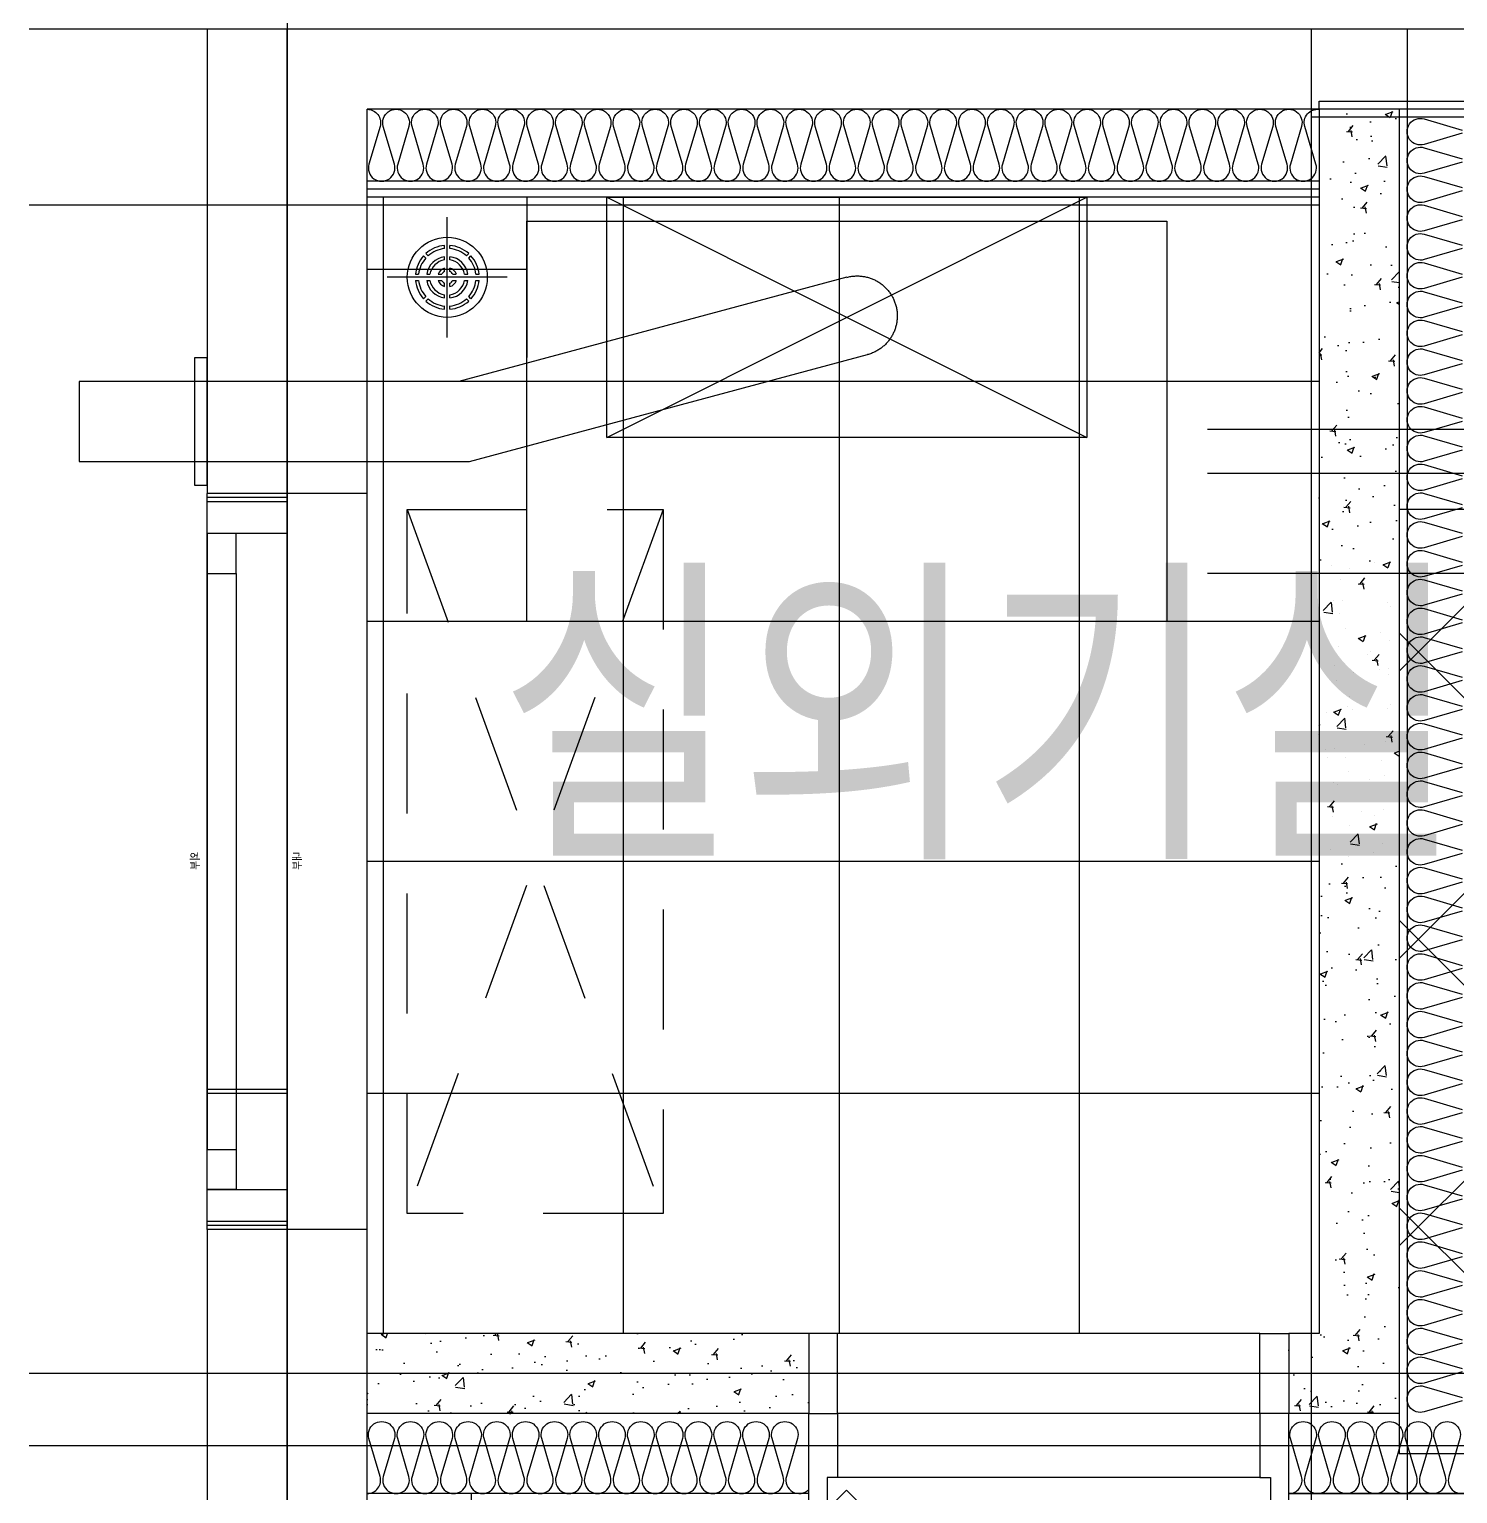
# Model space of a CAD drawing. Header units: millimetres. Extents: x 840000 to 1054178, y 0 to 59400.
# Drawn here: x 858800 to 860585, y 21741 to 23571 of the extents above; entities that cross this region are included whole.
import ezdxf
from ezdxf.enums import TextEntityAlignment as Align
from ezdxf.xclip import XClip

# ---------------------------------------------------------------- set-up
doc = ezdxf.new("R2010")
doc.units = ezdxf.units.MM
doc.header["$LTSCALE"] = 100
doc.header["$XCLIPFRAME"] = 0
for name, pattern in [('X - 단위세대 확장형$0$CEN', [62, 60, -1, 0, -1]), ('X - 단위세대 확장형$0$HID', [1.5, 1, -0.5]), ('X - 단위세대 확장형$0$X-55$0$HD', [2.5, 1.5, -1]), ('X - 단위세대 확장형$0$X-55$0$HID', [2.3, 1.5, -0.8]), ('X - 평면도$0$CEN', [62, 60, -1, 0, -1])]:
    doc.linetypes.add(name, pattern=pattern)
doc.layers.get('DEFPOINTS').update_dxf_attribs({"color": 145})
for name, color, linetype in [('AA-XXXX-TEXT', 3, 'Continuous'), ('SYM', 7, 'Continuous'), ('X - 단위세대 확장형$0$A-CEN', 1, 'X - 단위세대 확장형$0$CEN'), ('X - 단위세대 확장형$0$A-CON', 2, 'Continuous'), ('X - 단위세대 확장형$0$A-FIN', 8, 'Continuous'), ('X - 단위세대 확장형$0$A-GIP', 6, 'Continuous'), ('X - 단위세대 확장형$0$A-INS', 9, 'Continuous'), ('X - 단위세대 확장형$0$A-TILE', 253, 'Continuous'), ('X - 단위세대 확장형$0$A-WIN', 4, 'Continuous'), ('X - 단위세대 확장형$0$AA-SSXM-STRS', 4, 'Continuous'), ('X - 단위세대 확장형$0$AA-WAXM-CONC', 2, 'Continuous'), ('X - 단위세대 확장형$0$AA-WAXM-DRYW', 7, 'Continuous'), ('X - 단위세대 확장형$0$AA-XXXX-CNTL', 1, 'X - 단위세대 확장형$0$CEN'), ('X - 단위세대 확장형$0$AA-XXXX-PATT', 8, 'Continuous'), ('X - 단위세대 확장형$0$S-ELE', 4, 'Continuous'), ('X - 단위세대 확장형$0$S-HAT', 19, 'Continuous'), ('X - 단위세대 확장형$0$X-55$0$AA-DWXM-WIND', 4, 'Continuous'), ('X - 단위세대 확장형$0$X-84$0$AA-DWXM-STHC', 9, 'Continuous'), ('X - 단위세대 확장형$0$보일러', 6, 'X - 단위세대 확장형$0$HID'), ('X - 단위세대 확장형$0$실외기', 9, 'X - 단위세대 확장형$0$HID'), ('X - 평면도$0$AA-XXXX-CNTL', 1, 'X - 평면도$0$CEN')]:
    doc.layers.add(name, color=color, linetype=linetype)
doc.layers.add('X - 단위세대 확장형$0$A-door', color=4, linetype='Continuous', lineweight=25)
doc.layers.add('X - 단위세대 확장형$0$A-MC', color=171, linetype='Continuous', plot=False)
doc.layers.add('X - 단위세대 확장형$0$AA-EL-PCN8', color=8, linetype='Continuous', plot=False)
doc.styles.add('HAUD01', font='Dotum.ttf')
doc.styles.add('X - 단위세대 확장형$0$X-55$0$맑은 고딕', font='malgun.ttf')
pattern_1 = [(50, (-40004.31, -42047.375), (91.09233, -7.96954), [9.525, -104.775]), (355, (-40004.31, -42047.37), (-17.62141, 95.52832), [7.62, -83.82]), (100.451, (-39996.72, -42048.04), (73.47125, 87.55834), [8.095, -89.045]), (46.1842, (-40004.31, -42021.97), (135.53952, -21.02116), [14.2875, -157.1625]), (96.6356, (-39993.02, -42023.73), (118.70212, 123.71278), [12.1425, -133.5675]), (351.184, (-40004.31, -42021.97), (118.7023, 123.71256), [11.43, -125.73]), (21, (-39991.61, -42028.325), (75.80744, -51.13276), [9.525, -104.775]), (326, (-39991.61, -42028.32), (30.90101, 92.09398), [7.62, -83.82]), (71.4514, (-39985.3, -42032.59), (106.70825, 40.96143), [8.095, -89.045]), (37.5, (-40004.314, -42047.375), (1.544302, 42.27752), [0, -82.804, 0, -85.09, 0, -84.1375]), (7.5, (-40004.314, -42047.375), (33.40983, 50.090287), [0, -48.514, 0, -80.899, 0, -32.0675]), (327.5, (-40032.635, -42047.375), (67.795298, -2.864372), [0, -31.75, 0, -99.06, 0, -131.445]), (317.5, (-40045.335, -42047.375), (74.06459, 12.713246), [0, -41.275, 0, -65.786, 0, -93.345])]

# ---------------------------------------------------------------- blocks, each defined once
blk = doc.blocks.new('X - 단위세대 확장형$0$20220222-결로')
at = {"layer": 'X - 단위세대 확장형$0$A-CON'}
for p, q in [((-30820, 20), (-30820, 30)), ((-30820, 30), (-30370, 30))]:
    blk.add_line(p, q, dxfattribs=at)
at = {"layer": 'X - 단위세대 확장형$0$A-CON', "color": 8}
blk.add_line((-30370, 20), (-30820, 20), dxfattribs=at)
blk = doc.blocks.new('X - 단위세대 확장형$0$X-55$0$실외기실 점검문')
at = {"layer": 'X - 단위세대 확장형$0$A-door', "color": 8}
for p, q in [((-119.7, 577), (-119.7, 23)), ((-79.7, 565), (-79.7, 36)), ((0.3, 564), (0.3, 35))]:
    blk.add_line(p, q, dxfattribs=at)
at = {"layer": 'X - 단위세대 확장형$0$A-door'}
for points in [[(0.3, 600), (0.3, 564), (-79.7, 564), (-79.7, 577), (-119.7, 577), (-119.7, 600)], [(-95.6, 47), (-119.7, 23), (-511.4, 414.7), (-487.4, 438.8)], [(0.3, 0), (0.3, 36), (-79.7, 36), (-79.7, 23), (-119.7, 23), (-119.7, 0)]]:
    blk.add_lwpolyline(points, close=True, dxfattribs=at)
at = {"layer": 'X - 단위세대 확장형$0$A-door', "color": 1}
blk.add_arc((-119.7, 23), 554, 90, 135, dxfattribs=at)
blk = doc.blocks.new('X - 단위세대 확장형$0$X-55$0$보일러(양평)_3')
at = {"layer": 'X - 단위세대 확장형$0$보일러', "linetype": 'X - 단위세대 확장형$0$X-55$0$HID', "ltscale": 50}
for p, q in [((0, 430), (-600, 130)), ((0, 130), (-600, 430))]:
    blk.add_line(p, q, dxfattribs=at)
for points in [[(0, 130), (0, 430), (-600, 430), (-600, 130)], [(500, 230), (500, 70), (515, 70), (515, 230)]]:
    blk.add_lwpolyline(points, close=True, dxfattribs=at)
at = {"layer": 'X - 단위세대 확장형$0$보일러', "color": 252, "ltscale": 50}
blk.add_lwpolyline([(100, -100), (100, 400), (-700, 400), (-700, -100)], close=True, dxfattribs=at)
at = {"layer": 'X - 단위세대 확장형$0$보일러', "linetype": 'X - 단위세대 확장형$0$X-55$0$HID', "ltscale": 50}
blk.add_lwpolyline([(-300, 330), (185.2, 200), (660, 200), (660, 100), (172, 100), (-325.9, 233.4)], dxfattribs=at)
blk.add_arc((-312.9, 281.7), 50, 75, 255, dxfattribs=at)
blk = doc.blocks.new('*U474')
at = {"layer": 'DEFPOINTS'}
for p, q in [((-460, -64), (-460, 36)), ((-455, -64), (-455, 36)), ((455, -64), (455, 36)), ((460, -64), (460, 36))]:
    blk.add_line(p, q, dxfattribs=at)
at = {"layer": 'X - 단위세대 확장형$0$X-55$0$AA-DWXM-WIND'}
for p, q in [((-360, 36), (360, 36)), ((-360, 0), (360, 0))]:
    blk.add_line(p, q, dxfattribs=at)
at = {"layer": 'X - 단위세대 확장형$0$X-55$0$AA-DWXM-WIND', "color": 8}
blk.add_line((410, -64), (-410, -64), dxfattribs=at)
at = {"layer": 'X - 단위세대 확장형$0$X-55$0$AA-DWXM-WIND'}
for points in [[(-410, 36), (-450, 36), (-450, -64), (-410, -64)], [(-410, 36), (-360, 36), (-360, 0), (-410, 0)], [(410, 36), (360, 36), (360, 0), (410, 0)], [(450, 36), (410, 36), (410, -64), (450, -64)]]:
    blk.add_lwpolyline(points, close=True, dxfattribs=at)
at = {"layer": 'DEFPOINTS', "style": 'X - 단위세대 확장형$0$X-55$0$맑은 고딕', "width": 0.9}
for s, p in [('외부', (-0.7, 51.4)), ('내부', (-0.7, -76.3))]:
    blk.add_text(s, height=10, dxfattribs=at).set_placement(p, align=Align.MIDDLE_CENTER)
blk = doc.blocks.new('X - 단위세대 확장형$0$A$C215C54E9')
at = {"layer": 'X - 단위세대 확장형$0$실외기', "linetype": 'X - 단위세대 확장형$0$X-55$0$HD'}
for p, q in [((440, -160), (-440, 160)), ((440, 160), (-440, -160))]:
    blk.add_line(p, q, dxfattribs=at)
blk.add_lwpolyline([(440, -160), (-440, -160), (-440, 160), (440, 160)], close=True, dxfattribs=at)
blk = doc.blocks.new('X - 단위세대 확장형$0$A$Ce5ea5ee9')
at = {"layer": 'X - 단위세대 확장형$0$AA-XXXX-PATT'}
h = blk.add_hatch(dxfattribs=at)
h.set_pattern_fill('AR-CONC', color=256, scale=0.5, style=0)
h.set_pattern_definition(pattern_1)
h.paths.add_polyline_path([(-242.3, -2684.3), (-342.3, -2684.3), (-342.3, -4214.3), (-380.3, -4214.3), (-380.3, -4314.3), (-242.3, -4314.3)])
h = blk.add_hatch(dxfattribs=at)
h.set_pattern_fill('AR-CONC', color=256, scale=0.5, style=0)
h.set_pattern_definition(pattern_1)
h.paths.add_polyline_path([(-980.3, -4214.3), (-1532.3, -4214.3), (-1532.3, -4314.3), (-980.3, -4314.3)])
at = {"layer": 'DEFPOINTS'}
for p, q in [((-1632.3, -3909.3), (-1732.3, -3909.3)), ((-1632.3, -3914.3), (-1732.3, -3914.3))]:
    blk.add_line(p, q, dxfattribs=at)
at = {"layer": 'X - 단위세대 확장형$0$A-CEN'}
blk.add_line((927.6, -3139.3), (-481.9, -3139.3), dxfattribs=at)
at = {"layer": 'X - 단위세대 확장형$0$A-door', "color": 8}
blk.add_line((-416.3, -4214.3), (-945.3, -4214.3), dxfattribs=at)
at = {"layer": 'X - 단위세대 확장형$0$A-FIN'}
blk.add_line((-380.3, -4414.3), (2287.7, -4414.3), dxfattribs=at)
at = {"layer": 'X - 단위세대 확장형$0$A-GIP'}
for p, q in [((-342.3, -2784.3), (-1532.3, -2784.3)), ((-342.3, -2794.3), (-1532.3, -2794.3))]:
    blk.add_line(p, q, dxfattribs=at)
at = {"layer": 'X - 단위세대 확장형$0$A-INS'}
for p, q in [((-342.3, -2774.3), (-1532.3, -2774.3)), ((-980.3, -4414.3), (-1532.3, -4414.3)), ((-1402.3, -4414.3), (-1402.3, -4584.3)), ((-380.3, -4414.3), (-142.3, -4414.3))]:
    blk.add_line(p, q, dxfattribs=at)
blk.add_lwpolyline([(-1532.3, -2684.3, -0.500912), (-1516.4, -2705.6), (-1530.3, -2752.9, 1.337394), (-1498.4, -2752.9), (-1512.3, -2705.6, -1.337394), (-1480.4, -2705.6), (-1494.3, -2752.9, 1.337394), (-1462.4, -2752.9), (-1476.3, -2705.6, -1.337394), (-1444.4, -2705.6), (-1458.3, -2752.9, 1.337394), (-1426.4, -2752.9), (-1440.3, -2705.6, -1.337394), (-1408.4, -2705.6), (-1422.3, -2752.9, 1.337394), (-1390.4, -2752.9), (-1404.3, -2705.6, -1.337394), (-1372.4, -2705.6), (-1386.3, -2752.9, 1.337394), (-1354.4, -2752.9), (-1368.3, -2705.6, -1.337394), (-1336.4, -2705.6), (-1350.3, -2752.9, 1.337394), (-1318.4, -2752.9), (-1332.3, -2705.6, -1.337394), (-1300.4, -2705.6), (-1314.3, -2752.9, 1.337394), (-1282.4, -2752.9), (-1296.3, -2705.6, -1.337394), (-1264.4, -2705.6), (-1278.3, -2752.9, 1.337394), (-1246.4, -2752.9), (-1260.3, -2705.6, -1.337394), (-1228.4, -2705.6), (-1242.3, -2752.9, 1.337394), (-1210.4, -2752.9), (-1224.3, -2705.6, -1.337394), (-1192.4, -2705.6), (-1206.3, -2752.9, 1.337394), (-1174.4, -2752.9), (-1188.3, -2705.6, -1.337394), (-1156.4, -2705.6), (-1170.3, -2752.9, 1.337394), (-1138.4, -2752.9), (-1152.3, -2705.6, -1.337394), (-1120.4, -2705.6), (-1134.3, -2752.9, 1.337394), (-1102.4, -2752.9), (-1116.3, -2705.6, -1.337394), (-1084.4, -2705.6), (-1098.3, -2752.9, 1.337394), (-1066.4, -2752.9), (-1080.3, -2705.6, -1.337394), (-1048.4, -2705.6), (-1062.3, -2752.9, 1.337394), (-1030.4, -2752.9), (-1044.3, -2705.6, -1.337394), (-1012.4, -2705.6), (-1026.3, -2752.9, 1.337394), (-994.4, -2752.9), (-1008.3, -2705.6, -1.337394), (-976.4, -2705.6), (-990.3, -2752.9, 1.337394), (-958.4, -2752.9), (-972.3, -2705.6, -1.337394), (-940.4, -2705.6), (-954.3, -2752.9, 1.337395), (-922.4, -2752.9), (-936.3, -2705.6, -1.337394), (-904.4, -2705.6), (-918.3, -2752.9, 1.337394), (-886.4, -2752.9), (-900.3, -2705.6, -1.337394), (-868.4, -2705.6), (-882.3, -2752.9, 1.337394), (-850.4, -2752.9), (-864.3, -2705.6, -1.337395), (-832.4, -2705.6), (-846.3, -2752.9, 1.337394), (-814.4, -2752.9), (-828.3, -2705.6, -1.337394), (-796.4, -2705.6), (-810.3, -2752.9, 1.337394), (-778.4, -2752.9), (-792.3, -2705.6, -1.337394), (-760.4, -2705.6), (-774.3, -2752.9, 1.337395), (-742.4, -2752.9), (-756.3, -2705.6, -1.337394), (-724.4, -2705.6), (-738.3, -2752.9, 1.337394), (-706.4, -2752.9), (-720.3, -2705.6, -1.337394), (-688.4, -2705.6), (-702.3, -2752.9, 1.337394), (-670.4, -2752.9), (-684.3, -2705.6, -1.337395), (-652.4, -2705.6), (-666.3, -2752.9, 1.337395), (-634.4, -2752.9), (-648.3, -2705.6, -1.337395), (-616.4, -2705.6), (-630.3, -2752.9, 1.337395), (-598.4, -2752.9), (-612.3, -2705.6, -1.337395), (-580.4, -2705.6), (-594.3, -2752.9, 1.337395), (-562.4, -2752.9), (-576.3, -2705.6, -1.337395), (-544.4, -2705.6), (-558.3, -2752.9, 1.337395), (-526.4, -2752.9), (-540.3, -2705.6, -1.337395), (-508.4, -2705.6), (-522.3, -2752.9, 1.337395), (-490.4, -2752.9), (-504.3, -2705.6, -1.337395), (-472.4, -2705.6), (-486.3, -2752.9, 1.337395), (-454.4, -2752.9), (-468.3, -2705.6, -1.337395), (-436.4, -2705.6), (-450.3, -2752.9, 1.337395), (-418.4, -2752.9), (-432.3, -2705.6, -1.337395), (-400.4, -2705.6), (-414.3, -2752.9, 1.337395), (-382.4, -2752.9), (-396.3, -2705.6, -1.337395), (-364.4, -2705.6), (-378.3, -2752.9, 1.337395), (-346.4, -2752.9), (-360.3, -2705.6, -0.539156), (-342.3, -2684.4, -0.539156)], format="xyb", dxfattribs=at)
blk.add_lwpolyline([(-142.3, -2684.4), (-142.3, -4414.3), (-380.3, -4414.3)], dxfattribs=at)
at = {"layer": 'X - 단위세대 확장형$0$A-INS', "elevation": 0}
for points in [[(-163.7, -4298.3), (-211, -4312.2, -1.337394), (-211, -4280.3), (-163.7, -4294.2, 1.337394)], [(-163.7, -4262.3), (-211, -4276.2, -1.337394), (-211, -4244.3), (-163.7, -4258.2, 1.337394)], [(-163.7, -4226.3), (-211, -4240.2, -1.337394), (-211, -4208.3), (-163.7, -4222.2, 1.337394)], [(-163.7, -4190.3), (-211, -4204.2, -1.337394), (-211, -4172.3), (-163.7, -4186.2, 1.337394)], [(-163.7, -4154.3), (-211, -4168.2, -1.337394), (-211, -4136.3), (-163.7, -4150.2, 1.337394)], [(-163.7, -4118.3), (-211, -4132.2, -1.337394), (-211, -4100.3), (-163.7, -4114.2, 1.337394)], [(-163.7, -4082.3), (-211, -4096.2, -1.337394), (-211, -4064.3), (-163.7, -4078.2, 1.337394)], [(-163.7, -4046.3), (-211, -4060.2, -1.337394), (-211, -4028.3), (-163.7, -4042.2, 1.337394)], [(-163.7, -4010.3), (-211, -4024.2, -1.337394), (-211, -3992.3), (-163.7, -4006.2, 1.337394)], [(-163.7, -3974.3), (-211, -3988.2, -1.337394), (-211, -3956.3), (-163.7, -3970.2, 1.337394)], [(-163.7, -3938.3), (-211, -3952.2, -1.337394), (-211, -3920.3), (-163.7, -3934.2, 1.337394)], [(-163.7, -3902.3), (-211, -3916.2, -1.337394), (-211, -3884.3), (-163.7, -3898.2, 1.337394)], [(-163.7, -3866.3), (-211, -3880.2, -1.337394), (-211, -3848.3), (-163.7, -3862.2, 1.337394)], [(-163.7, -3830.3), (-211, -3844.2, -1.337394), (-211, -3812.3), (-163.7, -3826.2, 1.337394)], [(-163.7, -3794.3), (-211, -3808.2, -1.337394), (-211, -3776.3), (-163.7, -3790.2, 1.337394)], [(-163.7, -3758.3), (-211, -3772.2, -1.337394), (-211, -3740.3), (-163.7, -3754.2, 1.337394)], [(-163.7, -3722.3), (-211, -3736.2, -1.337394), (-211, -3704.3), (-163.7, -3718.2, 1.337394)], [(-163.7, -3686.3), (-211, -3700.2, -1.337394), (-211, -3668.3), (-163.7, -3682.2, 1.337394)], [(-163.7, -3650.3), (-211, -3664.2, -1.337394), (-211, -3632.3), (-163.7, -3646.2, 1.337394)], [(-163.7, -3614.3), (-211, -3628.2, -1.337394), (-211, -3596.3), (-163.7, -3610.2, 1.337394)], [(-163.7, -3578.3), (-211, -3592.2, -1.337394), (-211, -3560.3), (-163.7, -3574.2, 1.337394)], [(-163.7, -3542.3), (-211, -3556.2, -1.337394), (-211, -3524.3), (-163.7, -3538.2, 1.337394)], [(-163.7, -3506.3), (-211, -3520.2, -1.337394), (-211, -3488.3), (-163.7, -3502.2, 1.337394)], [(-163.7, -3470.3), (-211, -3484.2, -1.337394), (-211, -3452.3), (-163.7, -3466.2, 1.337394)], [(-163.7, -3434.3), (-211, -3448.2, -1.337394), (-211, -3416.3), (-163.7, -3430.2, 1.337394)], [(-163.7, -3398.3), (-211, -3412.2, -1.337394), (-211, -3380.3), (-163.7, -3394.2, 1.337394)], [(-163.7, -3362.3), (-211, -3376.2, -1.337394), (-211, -3344.3), (-163.7, -3358.2, 1.337394)], [(-163.7, -3326.3), (-211, -3340.2, -1.337394), (-211, -3308.3), (-163.7, -3322.2, 1.337394)], [(-163.7, -3290.3), (-211, -3304.2, -1.337394), (-211, -3272.3), (-163.7, -3286.2, 1.337394)], [(-163.7, -3254.3), (-211, -3268.2, -1.337394), (-211, -3236.3), (-163.7, -3250.2, 1.337394)], [(-163.7, -3218.3), (-211, -3232.2, -1.337394), (-211, -3200.3), (-163.7, -3214.2, 1.337394)], [(-163.7, -3182.3), (-211, -3196.2, -1.337394), (-211, -3164.3), (-163.7, -3178.2, 1.337394)], [(-163.7, -3146.3), (-211, -3160.2, -1.337394), (-211, -3128.3), (-163.7, -3142.2, 1.337394)], [(-163.7, -3110.3), (-211, -3124.2, -1.337394), (-211, -3092.3), (-163.7, -3106.2, 1.337394)], [(-163.7, -3074.3), (-211, -3088.2, -1.337394), (-211, -3056.3), (-163.7, -3070.2, 1.337394)], [(-163.7, -3038.3), (-211, -3052.2, -1.337394), (-211, -3020.3), (-163.7, -3034.2, 1.337394)], [(-163.7, -3002.3), (-211, -3016.2, -1.337394), (-211, -2984.3), (-163.7, -2998.2, 1.337394)], [(-163.7, -2966.3), (-211, -2980.2, -1.337394), (-211, -2948.3), (-163.7, -2962.2, 1.337394)], [(-163.7, -2930.3), (-211, -2944.2, -1.337394), (-211, -2912.3), (-163.7, -2926.2, 1.337394)], [(-163.7, -2894.3), (-211, -2908.2, -1.337394), (-211, -2876.3), (-163.7, -2890.2, 1.337394)], [(-163.7, -2858.3), (-211, -2872.2, -1.337394), (-211, -2840.3), (-163.7, -2854.2, 1.337394)], [(-163.7, -2822.3), (-211, -2836.2, -1.337394), (-211, -2804.3), (-163.7, -2818.2, 1.337394)], [(-163.7, -2786.3), (-211, -2800.2, -1.337394), (-211, -2768.3), (-163.7, -2782.2, 1.337394)], [(-163.7, -2750.3), (-211, -2764.2, -1.337394), (-211, -2732.3), (-163.7, -2746.2, 1.337394)], [(-163.7, -2714.3), (-211, -2728.2, -1.337394), (-211, -2696.3), (-163.7, -2710.2, 0.718727)], [(-1532.3, -4414.3, 0.500912), (-1516.4, -4392.9), (-1530.3, -4345.6, -1.337394), (-1498.4, -4345.6), (-1512.3, -4392.9, 1.337394), (-1480.4, -4392.9), (-1494.3, -4345.6, -1.337394), (-1462.4, -4345.6), (-1476.3, -4392.9, 1.337394), (-1444.4, -4392.9), (-1458.3, -4345.6, -1.337394), (-1426.4, -4345.6), (-1440.3, -4392.9, 1.337394), (-1408.4, -4392.9), (-1422.3, -4345.6, -1.337394), (-1390.4, -4345.6), (-1404.3, -4392.9, 1.337394), (-1372.4, -4392.9), (-1386.3, -4345.6, -1.337394), (-1354.4, -4345.6), (-1368.3, -4392.9, 1.337394), (-1336.4, -4392.9), (-1350.3, -4345.6, -1.337394), (-1318.4, -4345.6), (-1332.3, -4392.9, 1.337394), (-1300.4, -4392.9), (-1314.3, -4345.6, -1.337394), (-1282.4, -4345.6), (-1296.3, -4392.9, 1.337394), (-1264.4, -4392.9), (-1278.3, -4345.6, -1.337394), (-1246.4, -4345.6), (-1260.3, -4392.9, 1.337394), (-1228.4, -4392.9), (-1242.3, -4345.6, -1.337394), (-1210.4, -4345.6), (-1224.3, -4392.9, 1.337394), (-1192.4, -4392.9), (-1206.3, -4345.6, -1.337394), (-1174.4, -4345.6), (-1188.3, -4392.9, 1.337394), (-1156.4, -4392.9), (-1170.3, -4345.6, -1.337394), (-1138.4, -4345.6), (-1152.3, -4392.9, 1.337394), (-1120.4, -4392.9), (-1134.3, -4345.6, -1.337394), (-1102.4, -4345.6), (-1116.3, -4392.9, 1.337394), (-1084.4, -4392.9), (-1098.3, -4345.6, -1.337394), (-1066.4, -4345.6), (-1080.3, -4392.9, 1.337394), (-1048.4, -4392.9), (-1062.3, -4345.6, -1.337394), (-1030.4, -4345.6), (-1044.3, -4392.9, 1.337394), (-1012.4, -4392.9), (-1026.3, -4345.6, -1.337394), (-994.4, -4345.6), (-1008.3, -4392.9, 0.785097), (-980.3, -4409.2, 0.785097)], [(-380.3, -4414.3, 0.500912), (-364.4, -4392.9), (-378.3, -4345.6, -1.337394), (-346.4, -4345.6), (-360.3, -4392.9, 1.337394), (-328.4, -4392.9), (-342.3, -4345.6, -1.337394), (-310.4, -4345.6), (-324.3, -4392.9, 1.337394), (-292.4, -4392.9), (-306.3, -4345.6, -1.337394), (-274.4, -4345.6), (-288.3, -4392.9, 1.337394), (-256.4, -4392.9), (-270.3, -4345.6, -1.337394), (-238.4, -4345.6), (-252.3, -4392.9, 1.337394), (-220.4, -4392.9), (-234.3, -4345.6, -1.337394), (-202.4, -4345.6), (-216.3, -4392.9, 1.337394), (-184.4, -4392.9), (-198.3, -4345.6, -1.337394), (-166.4, -4345.6), (-180.3, -4392.9, 1.337394), (-148.4, -4392.9)]]:
    blk.add_lwpolyline(points, format="xyb", dxfattribs=at)
at = {"layer": 'X - 단위세대 확장형$0$A-MC'}
for p, q in [((-352.3, -2584.3), (-352.3, -11571.7)), ((6707.7, -2694.3), (-352.3, -2694.3)), ((-342.3, -2804.3), (-1954.9, -2804.3)), ((927.6, -3084.3), (-481.9, -3084.3)), ((927.6, -3264.3), (-481.9, -3264.3)), ((2741.8, -4264.3), (-1954.9, -4264.3))]:
    blk.add_line(p, q, dxfattribs=at)
at = {"layer": 'X - 단위세대 확장형$0$A-TILE'}
for p, q in [((-1512.3, -2794.3), (-1512.3, -4214.3)), ((-1212.3, -2794.3), (-1212.3, -4214.3)), ((-942.3, -2794.3), (-942.3, -4214.3)), ((-642.3, -2794.3), (-642.3, -4214.3)), ((-342.3, -3024.3), (-1532.3, -3024.3)), ((-342.3, -3324.3), (-1532.3, -3324.3)), ((-342.3, -3624.3), (-1532.3, -3624.3)), ((-342.3, -3914.3), (-1532.3, -3914.3))]:
    blk.add_line(p, q, dxfattribs=at)
at = {"layer": 'X - 단위세대 확장형$0$AA-EL-PCN8'}
for p, q in [((-1732.3, -4084.3), (-1732.3, -3164.3)), ((-1532.3, -4084.3), (-1532.3, -3164.3))]:
    blk.add_line(p, q, dxfattribs=at)
at = {"layer": 'X - 단위세대 확장형$0$AA-WAXM-CONC'}
for p, q in [((-1732.3, -2584.3), (-1732.3, -3164.3)), ((-1532.3, -3164.3), (-1532.3, -2684.3)), ((2297.7, -2684.3), (-1532.3, -2684.3)), ((-1532.3, -3164.3), (-1732.3, -3164.3)), ((-1532.3, -4084.3), (-1732.3, -4084.3)), ((-1732.3, -4084.3), (-1732.3, -4574.3)), ((-1532.3, -4574.3), (-1532.3, -4084.3))]:
    blk.add_line(p, q, dxfattribs=at)
at = {"layer": 'X - 단위세대 확장형$0$AA-WAXM-DRYW'}
for p, q in [((-980.3, -4214.3), (-1532.3, -4214.3)), ((-980.3, -4314.3), (-1532.3, -4314.3))]:
    blk.add_line(p, q, dxfattribs=at)
for points in [[(-342.3, -2684.4), (-342.3, -4214.3), (-380.3, -4214.3)], [(-242.3, -2684.4), (-242.3, -4314.3), (-380.3, -4314.3)]]:
    blk.add_lwpolyline(points, dxfattribs=at)
for points in [[(-980.3, -4214.3), (-980.3, -4314.3), (-944.3, -4314.3), (-944.3, -4214.3)], [(-380.3, -4214.3), (-380.3, -4314.3), (-416.3, -4314.3), (-416.3, -4214.3)]]:
    blk.add_lwpolyline(points, close=True, dxfattribs=at)
at = {"layer": 'X - 단위세대 확장형$0$AA-XXXX-CNTL'}
for p, q in [((6707.7, -2584.3), (-1954.9, -2584.3)), ((-1632.3, -11571.7), (-1632.3, -2584.3)), ((-232.3, -2584.3), (-232.3, -11571.7)), ((-1954.9, -4354.3), (2741.8, -4354.3))]:
    blk.add_line(p, q, dxfattribs=at)
at = {"layer": 'X - 단위세대 확장형$0$S-ELE'}
for p, q in [((-1732.3, -4084.3), (-1732.3, -3164.3)), ((-1532.3, -4084.3), (-1532.3, -3164.3))]:
    blk.add_line(p, q, dxfattribs=at)
at = {"layer": 'X - 단위세대 확장형$0$X-84$0$AA-DWXM-STHC'}
for p, q in [((-1332.3, -2994.3), (-1332.3, -2794.3)), ((-1432.3, -2969.3), (-1432.3, -2819.3)), ((-1435.8, -2858.4), (-1435.8, -2854.4)), ((-1429.1, -2858.4), (-1429.1, -2854.4)), ((-1459.2, -2870.3), (-1462, -2867.4)), ((-1459.2, -2864.6), (-1456.3, -2867.4)), ((-1435.8, -2872.5), (-1435.8, -2868.5)), ((-1429.1, -2872.5), (-1429.1, -2868.5)), ((-1405.5, -2864.6), (-1408.4, -2867.4)), ((-1405.5, -2870.2), (-1402.7, -2867.4)), ((-1532.3, -2884.3), (-1332.3, -2884.3)), ((-1472.1, -2890.4), (-1468.1, -2890.4)), ((-1458, -2890.4), (-1454, -2890.4)), ((-1443.7, -2890.4), (-1439.3, -2890.4)), ((-1435.8, -2887.1), (-1435.8, -2882.8)), ((-1429.1, -2887), (-1429.1, -2882.7)), ((-1425.3, -2890.4), (-1421, -2890.4)), ((-1410.7, -2890.4), (-1406.6, -2890.4)), ((-1396.5, -2890.4), (-1392.5, -2890.4)), ((-1357.3, -2894.3), (-1507.3, -2894.3)), ((-1472.1, -2898.2), (-1468.1, -2898.2)), ((-1458, -2898.2), (-1454, -2898.2)), ((-1443.7, -2898.2), (-1439.3, -2898.2)), ((-1435.8, -2905.8), (-1435.8, -2901.5)), ((-1429.1, -2905.8), (-1429.1, -2901.6)), ((-1425.3, -2898.2), (-1421, -2898.2)), ((-1410.7, -2898.2), (-1406.6, -2898.2)), ((-1396.5, -2898.2), (-1392.5, -2898.2)), ((-1459.2, -2918.2), (-1462, -2921.1)), ((-1459.2, -2923.9), (-1456.4, -2921.1)), ((-1435.8, -2920), (-1435.8, -2916)), ((-1429.1, -2920.1), (-1429.1, -2916)), ((-1408.3, -2921.1), (-1405.5, -2923.9)), ((-1402.7, -2921.1), (-1405.5, -2918.3)), ((-1435.8, -2934.1), (-1435.8, -2930.1)), ((-1429.1, -2934.1), (-1429.1, -2930.1))]:
    blk.add_line(p, q, dxfattribs=at)
blk.add_circle((-1432.3, -2894.3), 50, dxfattribs=at)
for radius, start, end in [(40, 94.9707, 132.1313), (40, 47.9377, 85.3172), (40, 137.8633, 174.4037), (36, 138.1817, 173.7795), (26, 97.6605, 171.3714), (36, 95.5247, 131.8122), (22, 99.0641, 169.787), (36, 48.2645, 84.7956), (26, 8.6286, 82.7847), (22, 10.213, 81.4638), (36, 6.2205, 41.895), (40, 5.5963, 42.2058), (12, 106.7874, 161.0305), (8, 115.6729, 150.8173), (12, 18.9695, 74.209), (8, 29.1827, 65.9086), (40, 185.5749, 222.0623), (36, 186.1967, 221.7355), (26, 188.5955, 262.3395), (22, 190.1736, 260.9359), (12, 198.8944, 253.2126), (8, 209.0608, 244.3271), (26, 277.2153, 351.4045), (22, 278.5362, 349.8264), (12, 285.791, 341.1056), (8, 294.0914, 330.9392), (36, 318.1878, 353.8033), (40, 317.8687, 354.4251), (40, 227.7942, 265.0293), (36, 228.105, 264.4753), (36, 275.2044, 311.8183), (40, 274.6828, 312.1367)]:
    blk.add_arc((-1432.3, -2894.3), radius, start, end, dxfattribs=at)
at = {"rotation": 90}
blk.add_blockref('X - 단위세대 확장형$0$A$C215C54E9', (-1322.3, -3624.3), dxfattribs=at)
at = {"xscale": -1, "rotation": 270}
blk.add_blockref('X - 단위세대 확장형$0$X-55$0$실외기실 점검문', (-980.3, -4314.6), dxfattribs=at)
at = {"layer": 'X - 단위세대 확장형$0$A-WIN', "xscale": -1.000000000000006, "rotation": 90}
blk.add_blockref('*U474', (-1696.3, -3624.3), dxfattribs=at)
at = {"layer": 'X - 단위세대 확장형$0$보일러', "xscale": -1}
blk.add_blockref('X - 단위세대 확장형$0$X-55$0$보일러(양평)_3', (-1232.7, -3224.3), dxfattribs=at)
blk = doc.blocks.new('X - 단위세대 확장형$0$A$C1DF1446A')
at = {"layer": 'X - 단위세대 확장형$0$S-HAT'}
h = blk.add_hatch(dxfattribs=at)
h.set_pattern_fill('ANSI37', color=256, scale=80)
h.set_pattern_definition([(45, (-184047.6, -56593.1), (-179.60512, 179.60512), []), (135, (-184047.6, -56593.1), (-179.60512, -179.60512), [])])
h.paths.add_polyline_path([(2330, -17230), (3830, -17230), (3830, -18910), (1290, -18910), (1290, -17730), (2330, -17730)])
at = {"layer": 'X - 단위세대 확장형$0$S-ELE', "elevation": 0}
blk.add_lwpolyline([(1290, -17730), (1290, -18910), (3830, -18910), (3830, -17230), (2330, -17230), (2330, -17730)], close=True, dxfattribs=at)
blk = doc.blocks.new('X - 단위세대 확장형', base_point=(-475.4, -286.7))
blk.add_blockref('X - 단위세대 확장형$0$20220222-결로', (70482, 39343.1))
at = {"layer": 'X - 단위세대 확장형$0$AA-SSXM-STRS'}
blk.add_blockref('X - 단위세대 확장형$0$A$C1DF1446A', (38472, 56593.1), dxfattribs=at)
blk.add_blockref('X - 단위세대 확장형$0$A$Ce5ea5ee9', (40004.3, 42047.4))
blk = doc.blocks.new('20220114_기준층 실명')
at = {"layer": 'AA-XXXX-TEXT', "style": 'HAUD01', "width": 0.8}
blk.add_text('실외기실', height=300, dxfattribs=at).set_placement((-43551.2, 5406), align=Align.MIDDLE_CENTER)
blk = doc.blocks.new('X - 평면도', base_point=(-475.4, -286.7))
at = {"layer": 'X - 평면도$0$AA-XXXX-CNTL'}
blk.add_line((1298372, 55304.4), (1298372, 22495.2), dxfattribs=at)

msp = doc.modelspace()

# ---------------------------------------------------------------- block references
ref = msp.add_blockref('X - 평면도', (-439725.3, -16179.1))
XClip(ref).set_block_clipping_path([(1279249.9173513227, 15892.4151621314), (1363249.9173513227, 75292.4151621313)])

# ---------------------------------------------------------------- next in the draw order: block references
at = {"layer": 'AA-XXXX-TEXT'}
msp.add_blockref('20220114_기준층 실명', (903539.4, 17309.8), dxfattribs=at)

# ---------------------------------------------------------------- next in the draw order: block references
at = {"layer": 'SYM'}
ref = msp.add_blockref('X - 단위세대 확장형', (820274.7, -16179.1), dxfattribs=at)
XClip(ref).set_block_clipping_path([(27286.2339647645, 22495.2025850526), (88213.6007378809, 68689.6277392105)])

doc.saveas('drawing.dxf')
